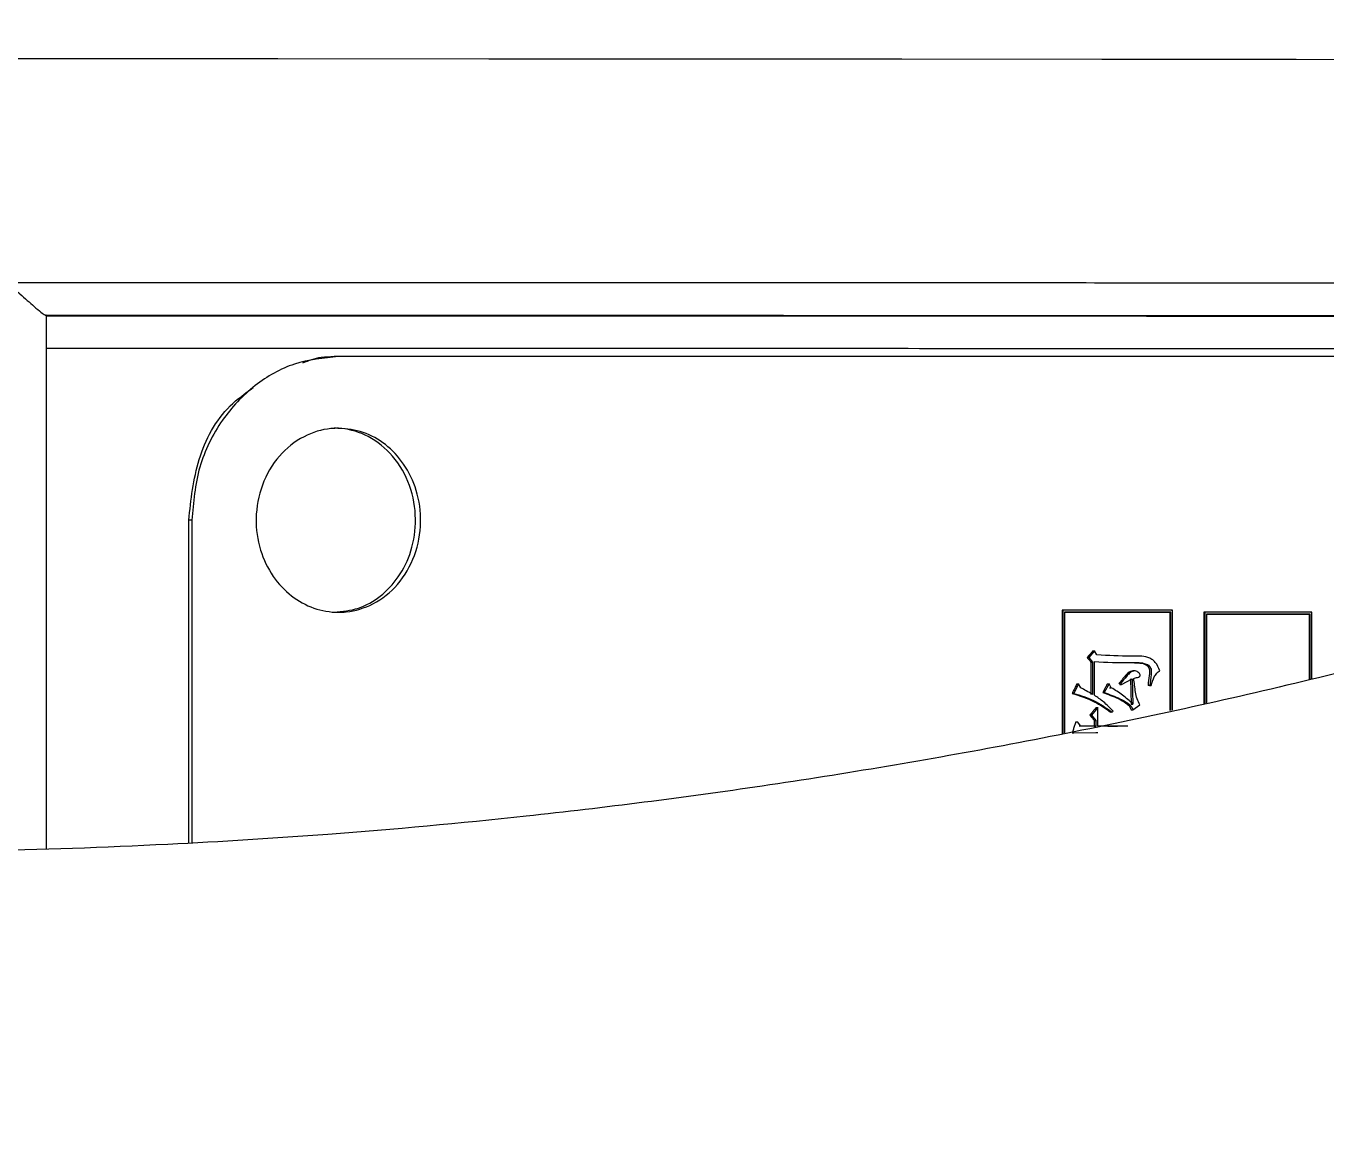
# Model space of a CAD drawing. Header units: millimetres. Extents: x 2180 to 4616, y 795 to 2518.
# Drawn here: x 2991.11 to 3022.87, y 1040.59 to 1068.02 of the extents above; entities that cross this region are included whole.
import ezdxf

# ---------------------------------------------------------------- set-up
doc = ezdxf.new("R2010")
doc.units = ezdxf.units.MM

msp = doc.modelspace()

# ---------------------------------------------------------------- linework, layer by layer
at = {"color": 7, "linetype": 'Continuous', "lineweight": 25}
for p, q in [((2991.603, 1060.947), (2991.588, 1060.947)), ((2991.588, 1060.947), (2991.603, 1060.942)), ((2991.603, 1060.942), (2991.603, 1047.912)), ((2998.743, 1059.935), (2998.635, 1059.935)), ((2995.084, 1048.044), (2995.084, 1055.935)), ((2995.16, 1055.935), (2995.084, 1055.935)), ((2995.16, 1055.935), (2995.16, 1048.049)), ((3019.093, 1053.737), (3016.418, 1053.737)), ((3016.418, 1053.737), (3016.418, 1050.726)), ((3016.438, 1053.737), (3016.418, 1053.737)), ((3016.438, 1053.737), (3016.438, 1050.73)), ((3016.479, 1053.687), (3016.479, 1050.739)), ((3019.052, 1053.687), (3019.073, 1053.687)), ((3019.052, 1053.687), (3019.052, 1051.283)), ((3019.073, 1051.287), (3019.073, 1053.687)), ((3019.093, 1053.737), (3019.114, 1053.737)), ((3019.114, 1051.296), (3019.114, 1053.737)), ((3022.496, 1053.687), (3019.882, 1053.687)), ((3019.882, 1053.687), (3019.882, 1051.458)), ((3019.904, 1053.687), (3019.882, 1053.687)), ((3019.904, 1053.687), (3019.904, 1051.463)), ((3019.945, 1053.637), (3019.945, 1051.471)), ((3022.456, 1053.637), (3022.479, 1053.637)), ((3022.456, 1053.637), (3022.456, 1052.052)), ((3022.479, 1052.058), (3022.479, 1053.637)), ((3022.496, 1053.687), (3022.519, 1053.687)), ((3022.519, 1052.069), (3022.519, 1053.687)), ((3017.032, 1052.578), (3017.072, 1052.578)), ((3017.207, 1052.74), (3017.072, 1052.578)), ((3017.072, 1052.578), (3017.162, 1052.47)), ((3017.122, 1052.47), (3017.122, 1051.68)), ((3017.122, 1052.47), (3017.162, 1052.47)), ((3017.162, 1052.47), (3017.162, 1051.68)), ((3017.167, 1052.74), (3017.207, 1052.74)), ((3017.27, 1052.643), (3017.207, 1052.74)), ((3017.207, 1051.659), (3017.207, 1052.481)), ((3018.269, 1052.226), (3018.266, 1052.226)), ((3016.819, 1051.94), (3016.702, 1051.702)), ((3016.78, 1051.94), (3016.819, 1051.94)), ((3016.873, 1051.842), (3016.819, 1051.94)), ((3017.566, 1051.94), (3017.449, 1051.723)), ((3017.526, 1051.94), (3017.566, 1051.94)), ((3017.62, 1051.842), (3017.566, 1051.94)), ((3017.58, 1051.842), (3017.62, 1051.842)), ((3017.831, 1051.918), (3017.813, 1051.951)), ((3017.853, 1051.951), (3017.813, 1051.951)), ((3017.831, 1051.918), (3017.871, 1051.918)), ((3017.871, 1051.918), (3017.853, 1051.951)), ((3017.871, 1051.918), (3018.131, 1052.059)), ((3018.09, 1052.059), (3018.108, 1051.442)), ((3018.131, 1052.059), (3018.149, 1051.442)), ((3018.554, 1051.897), (3018.518, 1051.897)), ((3018.559, 1051.897), (3018.518, 1051.897)), ((3018.554, 1051.897), (3018.595, 1051.897)), ((3018.595, 1051.897), (3018.56, 1051.897)), ((3016.663, 1051.702), (3016.702, 1051.702)), ((3017.41, 1051.723), (3017.449, 1051.723)), ((3017.288, 1051.356), (3017.135, 1051.172)), ((3017.248, 1051.356), (3017.288, 1051.356)), ((3017.288, 1050.901), (3017.288, 1051.356)), ((3017.625, 1051.269), (3017.598, 1051.247)), ((3017.638, 1051.247), (3017.598, 1051.247)), ((3017.665, 1051.269), (3017.638, 1051.247)), ((3018.108, 1051.442), (3018.149, 1051.442)), ((3018.108, 1051.302), (3018.149, 1051.302)), ((3018.149, 1051.302), (3018.319, 1051.421)), ((3016.753, 1051.01), (3016.792, 1051.01)), ((3016.873, 1050.901), (3016.792, 1051.01)), ((3017.203, 1050.901), (3016.834, 1050.901)), ((3017.243, 1050.901), (3016.873, 1050.901)), ((3017.095, 1051.172), (3017.135, 1051.172)), ((3017.135, 1051.172), (3017.243, 1051.042)), ((3017.203, 1051.042), (3017.203, 1050.901)), ((3017.203, 1051.042), (3017.243, 1051.042)), ((3017.203, 1050.901), (3017.243, 1050.901)), ((3017.243, 1051.042), (3017.243, 1050.901)), ((3017.749, 1050.903), (3017.517, 1050.901)), ((3017.537, 1050.901), (3017.769, 1050.903)), ((3018.021, 1050.906), (3017.557, 1050.901)), ((3016.663, 1050.739), (3016.702, 1050.739)), ((3016.702, 1050.739), (3017.243, 1050.75)), ((3017.248, 1050.75), (3017.288, 1050.75))]:
    msp.add_line(p, q, dxfattribs=at)
at = {"color": 7, "linetype": 'Continuous', "lineweight": 25, "flags": 128}
msp.add_lwpolyline([(2986.825, 1067.219), (2992.051, 1067.219), (2997.255, 1067.218), (3002.414, 1067.216), (3007.505, 1067.213), (3012.503, 1067.21), (3017.388, 1067.206), (3022.137, 1067.201), (3026.729, 1067.196), (3031.144, 1067.19), (3035.36, 1067.184), (3039.36, 1067.176), (3043.125, 1067.169), (3046.639, 1067.16), (3049.886, 1067.152), (3052.851, 1067.142), (3055.52, 1067.133), (3057.883, 1067.123), (3059.927, 1067.112), (3060.876, 1067.107)], dxfattribs=at)
at = {"color": 7, "linetype": 'Continuous', "lineweight": 25}
for points, knots in [([(2986.724, 1027.83), (2989.284, 1027.855), (2992.865, 1027.889), (2998.134, 1028.168), (3002.598, 1028.504), (3007.914, 1029.069), (3013.483, 1029.842), (3019.297, 1030.853), (3025.268, 1032.109), (3031.344, 1033.619), (3037.482, 1035.39), (3043.647, 1037.424), (3049.811, 1039.724), (3055.948, 1042.289), (3062.036, 1045.119), (3068.055, 1048.213), (3073.988, 1051.568), (3079.817, 1055.18), (3085.527, 1059.045), (3091.103, 1063.159), (3096.53, 1067.517), (3101.795, 1072.111), (3106.887, 1076.935), (3111.792, 1081.983), (3116.499, 1087.246), (3120.996, 1092.716), (3125.275, 1098.384), (3129.323, 1104.241), (3133.133, 1110.278), (3136.695, 1116.484), (3140, 1122.849), (3143.041, 1129.361), (3145.81, 1136.01), (3148.3, 1142.785), (3150.506, 1149.672), (3152.42, 1156.661), (3154.039, 1163.739), (3155.357, 1170.893), (3156.37, 1178.109), (3157.074, 1185.377), (3157.467, 1192.681), (3157.546, 1200.009), (3157.309, 1207.347), (3156.755, 1214.681), (3155.882, 1221.999), (3154.692, 1229.286), (3153.184, 1236.529), (3151.359, 1243.713), (3149.218, 1250.826), (3146.765, 1257.854), (3144, 1264.782), (3140.927, 1271.599), (3137.55, 1278.289), (3133.872, 1284.841), (3129.899, 1291.241), (3125.634, 1297.477), (3121.083, 1303.535), (3116.251, 1309.403), (3111.143, 1315.069), (3105.767, 1320.522), (3100.32, 1325.569), (3094.847, 1330.222), (3089.389, 1334.491), (3083.764, 1338.534), (3077.982, 1342.342), (3072.055, 1345.91), (3065.992, 1349.232), (3059.806, 1352.302), (3053.51, 1355.116), (3047.116, 1357.668), (3040.641, 1359.954), (3034.103, 1361.97), (3027.528, 1363.713), (3020.956, 1365.177), (3014.462, 1366.359), (3008.172, 1367.256), (3002.648, 1367.84), (2997.766, 1368.207), (2992.942, 1368.447), (2986.967, 1368.564), (2981.45, 1368.454), (2976.181, 1368.182), (2971.717, 1367.844), (2966.401, 1367.279), (2960.832, 1366.506), (2955.018, 1365.496), (2949.047, 1364.24), (2942.971, 1362.729), (2936.833, 1360.959), (2930.668, 1358.924), (2924.504, 1356.625), (2918.367, 1354.06), (2912.279, 1351.229), (2906.26, 1348.136), (2900.327, 1344.781), (2894.498, 1341.169), (2888.788, 1337.303), (2883.213, 1333.189), (2877.785, 1328.832), (2872.52, 1324.238), (2867.428, 1319.413), (2862.523, 1314.365), (2857.817, 1309.103), (2853.319, 1303.633), (2849.041, 1297.964), (2844.992, 1292.107), (2841.182, 1286.07), (2837.62, 1279.865), (2834.316, 1273.5), (2831.273, 1266.988), (2828.511, 1260.336), (2826.174, 1254.054), (2824.895, 1249.949), (2824.332, 1248.141)], [0, 0, 0, 0, 0.0102074, 0.014274, 0.021037, 0.0280561, 0.0355867, 0.0434511, 0.0515783, 0.0599113, 0.0684099, 0.0770439, 0.085791, 0.0946336, 0.1035582, 0.112554, 0.1216124, 0.1307262, 0.1398897, 0.1490979, 0.1583469, 0.1676331, 0.1769537, 0.1863062, 0.1956884, 0.2050985, 0.2145348, 0.2239961, 0.233481, 0.2429885, 0.2525178, 0.262068, 0.2716385, 0.2812287, 0.2908382, 0.3004664, 0.3101132, 0.3197782, 0.3294613, 0.3391624, 0.3488814, 0.3586183, 0.3683733, 0.3781464, 0.387938, 0.3977483, 0.4075776, 0.4174265, 0.4272956, 0.4371854, 0.4470968, 0.4570307, 0.4669882, 0.4769704, 0.486979, 0.4970156, 0.5070822, 0.5171812, 0.5273154, 0.5374882, 0.5477037, 0.5569145, 0.5661226, 0.5753266, 0.5845258, 0.5937191, 0.6029052, 0.6120821, 0.6212471, 0.6303962, 0.6395236, 0.6486197, 0.6576679, 0.6666375, 0.6754633, 0.6839789, 0.6919633, 0.6976055, 0.7035012, 0.7112199, 0.7214273, 0.7254939, 0.7322569, 0.739276, 0.7468066, 0.754671, 0.7627982, 0.7711312, 0.7796298, 0.7882638, 0.7970109, 0.8058535, 0.8147781, 0.8237739, 0.8328323, 0.8419461, 0.8511096, 0.8603178, 0.8695668, 0.878853, 0.8881736, 0.8975261, 0.9069083, 0.9163184, 0.9257547, 0.935216, 0.9447009, 0.9542084, 0.9637377, 0.9732879, 0.9828584, 0.9924486, 1, 1, 1, 1]), ([(3131.454, 1156.102), (3131.153, 1155.04), (3130.217, 1151.735), (3128.31, 1146.284), (3125.752, 1139.756), (3122.867, 1133.345), (3119.682, 1127.057), (3116.194, 1120.908), (3112.409, 1114.912), (3108.333, 1109.083), (3103.97, 1103.434), (3099.326, 1097.979), (3094.407, 1092.729), (3089.397, 1087.873), (3084.343, 1083.401), (3079.285, 1079.303), (3074.056, 1075.429), (3068.669, 1071.787), (3063.133, 1068.384), (3057.46, 1065.226), (3051.663, 1062.319), (3045.755, 1059.668), (3039.752, 1057.279), (3033.669, 1055.157), (3027.53, 1053.304), (3021.363, 1051.726), (3015.218, 1050.427), (3009.209, 1049.415), (3003.643, 1048.704), (2998.797, 1048.259), (2994.327, 1047.981), (2990.422, 1047.843), (2987.823, 1047.834), (2986.775, 1047.83)], [0, 0, 0, 0, 0.017078, 0.053144, 0.089298, 0.125545, 0.161888, 0.198335, 0.23489, 0.271563, 0.308361, 0.345297, 0.382382, 0.419634, 0.453214, 0.486783, 0.520336, 0.55387, 0.58738, 0.62086, 0.654303, 0.687696, 0.721023, 0.754256, 0.787351, 0.820228, 0.85273, 0.884498, 0.914491, 0.939551, 0.959781, 0.98378, 1, 1, 1, 1]), ([(2987.157, 1061.748), (2989.589, 1061.748), (2994.435, 1061.748), (3001.613, 1061.747), (3007.459, 1061.746), (3012.017, 1061.744), (3015.364, 1061.743), (3018.64, 1061.741), (3021.838, 1061.739), (3024.953, 1061.737), (3028.907, 1061.734), (3033.701, 1061.73), (3039.256, 1061.724), (3044.605, 1061.717), (3048.309, 1061.712), (3049.982, 1061.708), (3050.188, 1061.708)], [0, 0, 0, 0, 0.099314, 0.197878, 0.29569, 0.344327, 0.392776, 0.441037, 0.48911, 0.536996, 0.584693, 0.676006, 0.773113, 0.876014, 0.984707, 1, 1, 1, 1]), ([(2990.648, 1061.708), (2990.656, 1061.707), (2990.688, 1061.701), (2990.792, 1061.611), (2991.011, 1061.425), (2991.272, 1061.188), (2991.471, 1061.02), (2991.558, 1060.956), (2991.581, 1060.949), (2991.588, 1060.947)], [0, 0, 0, 0, 0.0146665, 0.0629057, 0.2528185, 0.5796375, 0.7759438, 0.9348975, 1, 1, 1, 1]), ([(2991.603, 1060.947), (2994.485, 1060.947), (3000.408, 1060.946), (3008.839, 1060.944), (3016.926, 1060.941), (3024.546, 1060.936), (3032.013, 1060.93), (3039.106, 1060.923), (3044.679, 1060.916), (3047.475, 1060.91), (3048.407, 1060.909)], [0, 0, 0, 0, 0.130518, 0.268168, 0.390099, 0.517129, 0.649259, 0.786491, 0.928825, 1, 1, 1, 1]), ([(2991.603, 1060.935), (2991.991, 1060.935), (2992.598, 1060.935), (2993.592, 1060.935), (2994.651, 1060.934), (2995.862, 1060.934), (2996.914, 1060.934), (2997.919, 1060.934), (2999.153, 1060.934), (3000.988, 1060.934), (3002.666, 1060.933), (3004.016, 1060.933), (3004.825, 1060.933), (3005.68, 1060.933), (3006.58, 1060.932), (3007.524, 1060.932), (3010.458, 1060.931), (3015.005, 1060.929), (3020.698, 1060.926), (3025.368, 1060.923), (3029.083, 1060.92), (3031.912, 1060.918), (3033.921, 1060.916), (3035.107, 1060.914), (3035.666, 1060.914), (3035.829, 1060.914), (3035.881, 1060.914), (3035.899, 1060.914), (3035.906, 1060.914), (3035.908, 1060.914), (3035.909, 1060.914), (3035.91, 1060.914), (3035.91, 1060.914), (3035.91, 1060.914), (3035.91, 1060.914), (3035.91, 1060.914), (3036.178, 1060.913), (3036.861, 1060.912), (3038.116, 1060.911), (3039.624, 1060.909), (3041.023, 1060.908), (3042.042, 1060.906), (3042.815, 1060.905), (3043.64, 1060.904), (3044.626, 1060.903), (3045.602, 1060.901), (3046.403, 1060.9), (3047.181, 1060.899), (3047.819, 1060.898), (3048.257, 1060.897), (3048.379, 1060.897)], [0, 0, 0, 0, 0.017551, 0.027477, 0.045011, 0.065616, 0.082476, 0.092885, 0.111431, 0.1388, 0.176932, 0.188699, 0.201204, 0.214447, 0.228429, 0.243149, 0.258608, 0.366138, 0.459728, 0.539372, 0.605068, 0.656812, 0.694601, 0.718435, 0.725118, 0.727151, 0.727909, 0.728155, 0.728247, 0.728284, 0.7283, 0.728307, 0.72831, 0.728311, 0.728312, 0.728312, 0.728312, 0.744024, 0.768439, 0.803217, 0.836029, 0.8561, 0.868601, 0.886365, 0.910565, 0.934954, 0.953683, 0.966991, 0.990806, 1, 1, 1, 1]), ([(3040.282, 1060.107), (3039.433, 1060.108), (3037.508, 1060.11), (3034.345, 1060.114), (3030.921, 1060.117), (3025.931, 1060.121), (3019.11, 1060.126), (3010.21, 1060.13), (3001.013, 1060.133), (2994.745, 1060.133), (2991.603, 1060.133)], [0, 0, 0, 0, 0.065248, 0.147896, 0.226473, 0.300978, 0.478059, 0.653103, 0.826109, 1, 1, 1, 1]), ([(2998.742, 1059.935), (2998.377, 1059.899), (2997.647, 1059.826), (2996.652, 1059.255), (2995.84, 1058.388), (2995.271, 1057.241), (2995.197, 1056.375), (2995.16, 1055.935)], [0, 0, 0, 0, 0.184668, 0.3699947, 0.5658507, 0.7794444, 1, 1, 1, 1]), ([(2997.869, 1059.785), (2998.017, 1059.841), (2998.265, 1059.934), (2998.528, 1059.935), (2998.634, 1059.935)], [0, 0, 0, 0, 0.598586, 1, 1, 1, 1]), ([(3046.238, 1059.936), (3045.482, 1059.936), (3043.04, 1059.936), (3038.472, 1059.936), (3033.392, 1059.936), (3028.008, 1059.936), (3023.479, 1059.936), (3017.588, 1059.936), (3012.704, 1059.936), (3006.039, 1059.936), (3001.746, 1059.935), (2998.742, 1059.935)], [0, 0, 0, 0, 0.063071, 0.203688, 0.344307, 0.414547, 0.555165, 0.625405, 0.766021, 0.83626, 1, 1, 1, 1]), ([(2995.084, 1055.935), (2995.137, 1056.436), (2995.242, 1057.439), (2995.856, 1058.605), (2996.463, 1059.036), (2996.66, 1059.176)], [0, 0, 0, 0, 0.402722, 0.806503, 1, 1, 1, 1]), ([(2998.742, 1058.185), (2998.947, 1058.165), (2999.358, 1058.123), (2999.915, 1057.801), (3000.372, 1057.313), (3000.683, 1056.653), (3000.79, 1055.873), (3000.641, 1055.06), (3000.23, 1054.348), (2999.628, 1053.863), (2999.094, 1053.701), (2998.6, 1053.675), (2998.125, 1053.757), (2997.566, 1054.067), (2997.107, 1054.559), (2996.794, 1055.217), (2996.686, 1055.998), (2996.837, 1056.811), (2997.25, 1057.523), (2997.854, 1058.006), (2998.388, 1058.174), (2998.679, 1058.183), (2998.742, 1058.185)], [0, 0, 0, 0, 0.046276, 0.092719, 0.141715, 0.19519, 0.253686, 0.315261, 0.376912, 0.43437, 0.485817, 0.500005, 0.546254, 0.592701, 0.641799, 0.695155, 0.753514, 0.815397, 0.876864, 0.934161, 0.985737, 1, 1, 1, 1]), ([(2998.634, 1053.686), (2998.835, 1053.706), (2999.239, 1053.746), (2999.788, 1054.063), (3000.239, 1054.545), (3000.552, 1055.198), (3000.664, 1055.979), (3000.52, 1056.798), (3000.113, 1057.519), (2999.513, 1058.006), (2998.982, 1058.174), (2998.695, 1058.183), (2998.634, 1058.185)], [0, 0, 0, 0, 0.0912038, 0.1828761, 0.2801993, 0.3866808, 0.5040829, 0.6292887, 0.7538352, 0.8693163, 0.9721511, 1, 1, 1, 1]), ([(3019.114, 1053.737), (3018.848, 1053.737), (3018.317, 1053.737), (3017.425, 1053.737), (3016.797, 1053.737), (3016.438, 1053.737)], [0, 0, 0, 0, 0.300086, 0.600172, 1, 1, 1, 1]), ([(3019.073, 1053.687), (3018.807, 1053.687), (3018.275, 1053.687), (3017.411, 1053.687), (3016.811, 1053.687), (3016.479, 1053.687)], [0, 0, 0, 0, 0.309667, 0.619335, 1, 1, 1, 1]), ([(3016.479, 1053.687), (3016.734, 1053.687), (3017.25, 1053.687), (3018.108, 1053.687), (3018.709, 1053.687), (3019.052, 1053.687)], [0, 0, 0, 0, 0.294871, 0.597185, 1, 1, 1, 1]), ([(3022.519, 1053.687), (3022.26, 1053.687), (3021.741, 1053.687), (3020.87, 1053.687), (3020.255, 1053.687), (3019.904, 1053.687)], [0, 0, 0, 0, 0.300086, 0.600172, 1, 1, 1, 1]), ([(3022.479, 1053.637), (3022.22, 1053.637), (3021.7, 1053.637), (3020.856, 1053.637), (3020.269, 1053.637), (3019.945, 1053.637)], [0, 0, 0, 0, 0.309667, 0.619335, 1, 1, 1, 1]), ([(3019.945, 1053.637), (3020.15, 1053.637), (3020.569, 1053.637), (3021.408, 1053.637), (3022.037, 1053.637), (3022.456, 1053.637)], [0, 0, 0, 0, 0.243669, 0.4958456, 1, 1, 1, 1]), ([(3017.167, 1052.74), (3017.145, 1052.713), (3017.1, 1052.659), (3017.055, 1052.605), (3017.032, 1052.578)], [0, 0, 0, 0, 0.5000003, 1, 1, 1, 1]), ([(3017.032, 1052.578), (3017.043, 1052.566), (3017.063, 1052.541), (3017.093, 1052.505), (3017.112, 1052.482), (3017.122, 1052.47)], [0, 0, 0, 0, 0.346323, 0.673162, 1, 1, 1, 1]), ([(3017.207, 1052.481), (3017.501, 1052.466), (3017.905, 1052.447), (3018.351, 1052.468), (3018.512, 1052.406), (3018.568, 1052.351), (3018.595, 1052.296), (3018.6, 1052.23), (3018.581, 1052.097), (3018.569, 1051.985), (3018.559, 1051.897)], [0, 0, 0, 0, 0.489233, 0.672718, 0.735367, 0.76608, 0.796242, 0.828596, 0.864188, 1, 1, 1, 1]), ([(3018.809, 1052.254), (3018.777, 1052.328), (3018.73, 1052.439), (3018.615, 1052.54), (3018.419, 1052.624), (3017.96, 1052.604), (3017.546, 1052.627), (3017.27, 1052.643)], [0, 0, 0, 0, 0.132026, 0.196101, 0.258534, 0.505562, 1, 1, 1, 1]), ([(3018.175, 1052.25), (3018.172, 1052.251), (3018.154, 1052.258), (3018.111, 1052.248), (3018.013, 1052.202), (3017.919, 1052.084), (3017.843, 1051.989), (3017.813, 1051.951)], [0, 0, 0, 0, 0.016217, 0.1216, 0.261121, 0.702097, 1, 1, 1, 1]), ([(3018.167, 1052.07), (3018.198, 1052.078), (3018.246, 1052.09), (3018.299, 1052.107), (3018.318, 1052.123), (3018.322, 1052.13), (3018.325, 1052.135), (3018.326, 1052.141), (3018.326, 1052.149), (3018.321, 1052.165), (3018.308, 1052.186), (3018.285, 1052.215), (3018.25, 1052.241), (3018.202, 1052.257), (3018.152, 1052.249), (3018.106, 1052.228), (3018.052, 1052.183), (3017.964, 1052.094), (3017.898, 1052.008), (3017.853, 1051.951)], [0, 0, 0, 0, 0.12083, 0.185578, 0.200463, 0.207293, 0.213836, 0.220353, 0.227161, 0.24221, 0.277123, 0.31159, 0.371541, 0.433275, 0.493638, 0.554959, 0.617623, 0.744187, 1, 1, 1, 1]), ([(3018.183, 1052.451), (3018.198, 1052.451), (3018.271, 1052.446), (3018.37, 1052.448), (3018.468, 1052.405), (3018.519, 1052.361), (3018.549, 1052.308), (3018.561, 1052.234), (3018.537, 1052.097), (3018.526, 1051.977), (3018.518, 1051.897)], [0, 0, 0, 0, 0.059261, 0.277391, 0.368105, 0.4594, 0.520103, 0.580915, 0.717891, 1, 1, 1, 1]), ([(3018.595, 1051.897), (3018.616, 1051.968), (3018.648, 1052.075), (3018.716, 1052.182), (3018.765, 1052.232), (3018.795, 1052.246), (3018.809, 1052.254)], [0, 0, 0, 0, 0.509381, 0.758484, 0.880594, 1, 1, 1, 1]), ([(3016.78, 1051.94), (3016.766, 1051.91), (3016.739, 1051.856), (3016.7, 1051.776), (3016.675, 1051.727), (3016.663, 1051.702)], [0, 0, 0, 0, 0.374291, 0.687145, 1, 1, 1, 1]), ([(3017.162, 1051.68), (3017.11, 1051.708), (3017.013, 1051.76), (3016.918, 1051.816), (3016.873, 1051.842)], [0, 0, 0, 0, 0.532976, 1, 1, 1, 1]), ([(3017.526, 1051.94), (3017.511, 1051.911), (3017.483, 1051.86), (3017.445, 1051.788), (3017.421, 1051.745), (3017.41, 1051.723)], [0, 0, 0, 0, 0.402508, 0.701255, 1, 1, 1, 1]), ([(3018.149, 1051.442), (3018.066, 1051.518), (3017.901, 1051.669), (3017.713, 1051.785), (3017.62, 1051.842)], [0, 0, 0, 0, 0.502347, 1, 1, 1, 1]), ([(3018.319, 1051.421), (3018.293, 1051.469), (3018.242, 1051.567), (3018.202, 1051.79), (3018.181, 1051.958), (3018.167, 1052.07)], [0, 0, 0, 0, 0.246103, 0.496572, 1, 1, 1, 1]), ([(3016.663, 1051.702), (3016.848, 1051.645), (3017.181, 1051.542), (3017.47, 1051.338), (3017.598, 1051.247)], [0, 0, 0, 0, 0.55646, 1, 1, 1, 1]), ([(3016.702, 1051.702), (3016.868, 1051.652), (3017.201, 1051.551), (3017.492, 1051.349), (3017.638, 1051.247)], [0, 0, 0, 0, 0.496751, 1, 1, 1, 1]), ([(3017.665, 1051.269), (3017.588, 1051.347), (3017.446, 1051.492), (3017.282, 1051.606), (3017.207, 1051.659)], [0, 0, 0, 0, 0.541449, 1, 1, 1, 1]), ([(3017.41, 1051.723), (3017.539, 1051.679), (3017.735, 1051.61), (3017.947, 1051.491), (3018.063, 1051.403), (3018.093, 1051.336), (3018.108, 1051.302)], [0, 0, 0, 0, 0.493279, 0.7531, 0.87522, 1, 1, 1, 1]), ([(3017.449, 1051.723), (3017.578, 1051.677), (3017.803, 1051.596), (3018.043, 1051.467), (3018.138, 1051.35), (3018.146, 1051.311), (3018.149, 1051.302)], [0, 0, 0, 0, 0.4941647, 0.8691614, 0.966217, 1, 1, 1, 1]), ([(3017.248, 1051.356), (3017.227, 1051.331), (3017.192, 1051.288), (3017.141, 1051.226), (3017.11, 1051.19), (3017.095, 1051.172)], [0, 0, 0, 0, 0.407433, 0.703717, 1, 1, 1, 1]), ([(3016.753, 1051.01), (3016.743, 1050.978), (3016.723, 1050.917), (3016.693, 1050.827), (3016.673, 1050.768), (3016.663, 1050.739)], [0, 0, 0, 0, 0.35122, 0.67561, 1, 1, 1, 1]), ([(3017.095, 1051.172), (3017.106, 1051.159), (3017.126, 1051.134), (3017.162, 1051.091), (3017.188, 1051.06), (3017.203, 1051.042)], [0, 0, 0, 0, 0.288603, 0.577204, 1, 1, 1, 1]), ([(3017.557, 1050.901), (3017.507, 1050.901), (3017.417, 1050.901), (3017.327, 1050.901), (3017.288, 1050.901)], [0, 0, 0, 0, 0.56, 1, 1, 1, 1]), ([(3017.537, 1050.901), (3017.5, 1050.901), (3017.427, 1050.901), (3017.333, 1050.901), (3017.288, 1050.901)], [0, 0, 0, 0, 0.510364, 1, 1, 1, 1]), ([(3018.021, 1050.906), (3017.967, 1050.905), (3017.878, 1050.904), (3017.779, 1050.903), (3017.729, 1050.903), (3017.687, 1050.902), (3017.625, 1050.902), (3017.567, 1050.901), (3017.537, 1050.901)], [0, 0, 0, 0, 0.346989, 0.56406, 0.627993, 0.665176, 0.826013, 1, 1, 1, 1])]:
    msp.add_open_spline(points, degree=3, knots=knots, dxfattribs=at)

doc.saveas('drawing.dxf')
